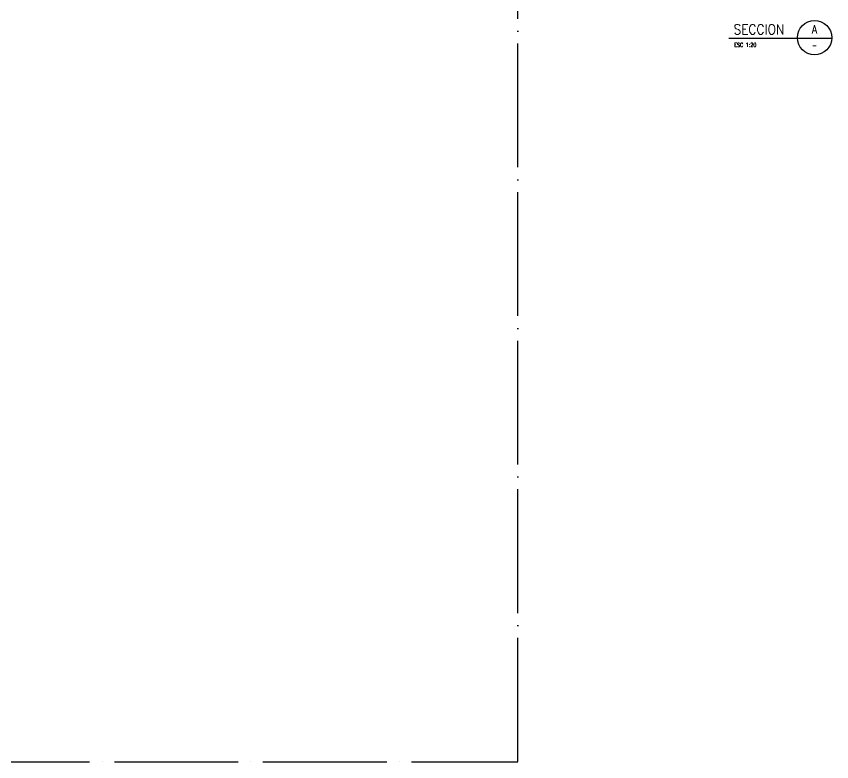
# Model space of a CAD drawing. Extents: x 2589 to 11482, y 3653 to 11529.
# Drawn here: x 7794 to 8783, y 3653 to 4557 of the extents above; entities that cross this region are included whole.
import ezdxf
from ezdxf.enums import TextEntityAlignment as Align

# ---------------------------------------------------------------- set-up
doc = ezdxf.new("R2010")
doc.units = 0
doc.header["$LTSCALE"] = 60
doc.linetypes.add('EJES', pattern=[3, 2.5, -0.25, 0, -0.25])
doc.layers.get('0').update_dxf_attribs({"linetype": 'CONTINUOUS'})
doc.layers.add('CROP', color=8, linetype='EJES', plot=False)
doc.layers.add('TITULO', color=6, linetype='CONTINUOUS')
doc.styles.add('COTAS', font='romans.shx', dxfattribs={"width": 0.9})

# ---------------------------------------------------------------- blocks, each defined once
blk = doc.blocks.new('*U8')
at = {"layer": 'CROP'}
blk.add_lwpolyline([(-1974.05, -572.28), (3557.71, -572.28), (3557.71, 2997.55), (-1974.05, 2997.55)], close=True, dxfattribs=at)
at = {"color": 2, "style": 'COTAS', "width": 0.9}
blk.add_attdef('ESCALA', (29.5, -27), '', height=12, dxfattribs=at)
at = {"layer": 'TITULO', "color": 7, "style": 'COTAS', "width": 0.9}
blk.add_attdef('TITULO', (25, 20), '', height=35, dxfattribs=at)
at = {"layer": 'TITULO', "color": 2, "style": 'COTAS', "width": 0.9}
blk.add_attdef('NV_LOSAS', text='', height=15, dxfattribs=at).set_placement((434.51, -56), align=Align.RIGHT)
blk.add_attdef('NIVEL', text='', height=15, dxfattribs=at).set_placement((522.76, -50), align=Align.MIDDLE)
blk.add_attdef('SIC', (602.01, -56), '', height=15, dxfattribs=at)
blk = doc.blocks.new('*U219')
at = {"layer": 'TITULO'}
blk.add_line((124.82, 0), (0, 0), dxfattribs=at)
at = {"layer": 'TITULO', "color": 1}
blk.add_circle((104.05, 1.2), 20.8, dxfattribs=at)
at = {"layer": 'TITULO', "style": 'COTAS', "width": 0.9}
blk.add_attdef('TITULO', (5.87, 5.2), '', height=12, dxfattribs=at)
at = {"layer": 'TITULO', "style": 'COTAS', "width": 0.8}
blk.add_attdef('SECCION', text='', height=12, dxfattribs=at).set_placement((104.05, 11.2), align=Align.MIDDLE)
at = {"layer": 'TITULO', "color": 2, "style": 'COTAS', "width": 0.9}
blk.add_attdef('ESCALA', (6.51, -10), '', height=4.8, dxfattribs=at)
blk.add_attdef('PLANO', text='', height=6, dxfattribs=at).set_placement((104.05, -8.2), align=Align.MIDDLE)

msp = doc.modelspace()

# ---------------------------------------------------------------- block references
msp.add_blockref('*U8', (4844.17858983, 4225.60696946))
ref = msp.add_blockref('*U219', (8657.78235584, 4529.60467044))
ref.add_attrib('TITULO', 'SECCION', (8663.65341318, 4534.80467034), dxfattribs={"layer": 'TITULO', "height": 11.999999778, "style": 'COTAS', "width": 0.9})
ref.add_attrib('SECCION', 'A', dxfattribs={"layer": 'TITULO', "height": 10, "style": 'COTAS', "width": 0.8}).set_placement((8761.83300046, 4540.80467023), align=Align.MIDDLE)
ref.add_attrib('PLANO', '-', dxfattribs={"layer": 'TITULO', "color": 2, "height": 5.99999989, "style": 'COTAS', "width": 0.9}).set_placement((8761.83300046, 4521.40467059), align=Align.MIDDLE)
ref.add_attrib('ESCALA', 'ESC 1:20', (8664.29052384, 4519.60467062), dxfattribs={"layer": 'TITULO', "color": 2, "height": 4.799999911, "style": 'COTAS', "width": 0.9})

doc.saveas('drawing.dxf')
